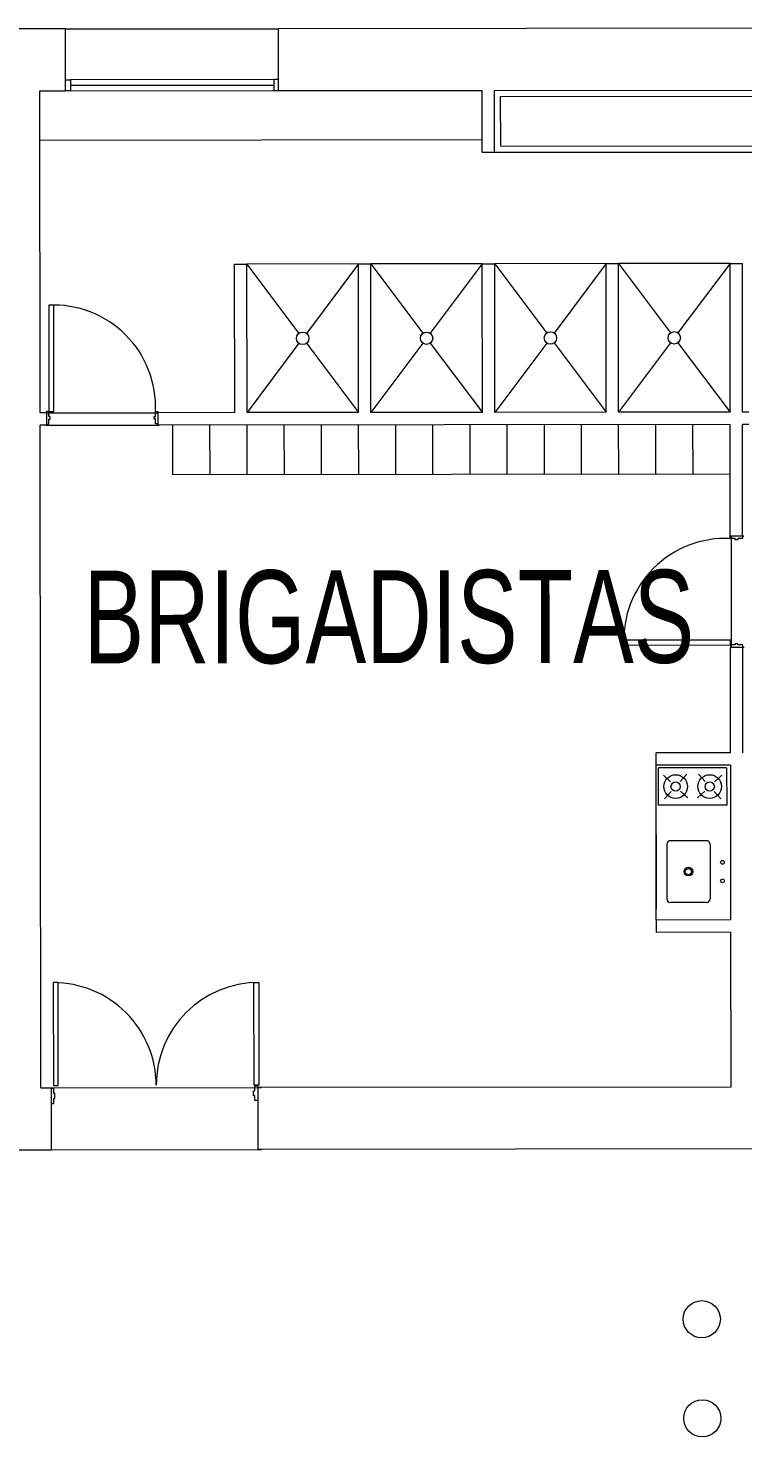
# Model space of a CAD drawing. Header units: millimetres. Extents: x 2669 to 3716, y 1967 to 2664.
# Drawn here: x 3398.28 to 3404.05, y 2233.53 to 2244.91 of the extents above; entities that cross this region are included whole.
import ezdxf

# ---------------------------------------------------------------- set-up
doc = ezdxf.new("R2010")
doc.units = ezdxf.units.MM
for name, color, linetype, lineweight in [('01 Textos', 7, 'Continuous', 15), ('02 L d C', 7, 'Continuous', 5), ('03 Cerramientos', 7, 'Continuous', 15), ('03 Muros', 7, 'Continuous', 13), ('05 Bloques', 7, 'Continuous', 5)]:
    doc.layers.add(name, color=color, linetype=linetype, lineweight=lineweight)
doc.styles.add('ROMANS', font='arial.ttf', dxfattribs={"width": 0.7})

msp = doc.modelspace()

# ---------------------------------------------------------------- linework, layer by layer
at = {"layer": '02 L d C'}
for p, q in [((3399.445, 2241.3), (3399.444, 2241.7)), ((3399.745, 2241.301), (3399.744, 2241.701)), ((3400.045, 2241.301), (3400.044, 2241.701)), ((3400.345, 2241.301), (3400.344, 2241.701)), ((3400.645, 2241.302), (3400.644, 2241.702)), ((3400.945, 2241.302), (3400.944, 2241.702)), ((3401.245, 2241.302), (3401.244, 2241.702)), ((3401.545, 2241.302), (3401.544, 2241.702)), ((3401.845, 2241.303), (3401.844, 2241.703)), ((3402.145, 2241.303), (3402.144, 2241.703)), ((3402.445, 2241.303), (3402.444, 2241.703)), ((3402.745, 2241.304), (3402.744, 2241.704)), ((3403.045, 2241.304), (3403.044, 2241.704)), ((3403.345, 2241.304), (3403.344, 2241.704)), ((3403.645, 2241.305), (3403.644, 2241.705)), ((3403.945, 2241.305), (3403.944, 2241.705)), ((3403.945, 2241.305), (3399.445, 2241.3))]:
    msp.add_line(p, q, dxfattribs=at)
at = {"layer": '03 Cerramientos'}
for p, q in [((3398.578, 2244.899), (3400.298, 2244.901)), ((3398.579, 2244.489), (3398.619, 2244.489)), ((3400.259, 2244.491), (3398.619, 2244.489)), ((3398.619, 2244.489), (3398.619, 2244.444)), ((3398.619, 2244.444), (3400.259, 2244.446)), ((3398.619, 2244.444), (3398.619, 2244.444)), ((3398.619, 2244.444), (3398.619, 2244.444)), ((3398.619, 2244.444), (3398.619, 2244.444)), ((3398.619, 2244.444), (3398.619, 2244.399)), ((3400.299, 2244.491), (3400.259, 2244.491)), ((3400.259, 2244.491), (3400.259, 2244.446)), ((3400.259, 2244.446), (3400.259, 2244.446)), ((3400.259, 2244.446), (3400.259, 2244.446)), ((3400.259, 2244.446), (3400.259, 2244.446)), ((3400.259, 2244.446), (3400.259, 2244.401)), ((3398.529, 2244.399), (3400.249, 2244.401)), ((3398.619, 2244.399), (3398.579, 2244.399)), ((3398.579, 2244.399), (3398.579, 2244.399)), ((3398.619, 2244.399), (3400.259, 2244.401)), ((3400.259, 2244.401), (3400.299, 2244.401)), ((3400.299, 2244.401), (3400.299, 2244.401)), ((3400.943, 2243.002), (3400.043, 2243.001)), ((3401.943, 2243.003), (3401.043, 2243.002)), ((3402.943, 2243.004), (3402.043, 2243.003)), ((3403.943, 2243.005), (3403.043, 2243.004)), ((3398.483, 2242.669), (3398.443, 2242.669)), ((3398.443, 2242.669), (3398.444, 2241.809)), ((3398.484, 2241.809), (3398.483, 2242.669)), ((3399.304, 2241.77), (3399.304, 2241.81)), ((3399.304, 2241.81), (3399.324, 2241.81)), ((3399.324, 2241.81), (3399.324, 2241.8)), ((3398.444, 2241.809), (3398.424, 2241.809)), ((3398.424, 2241.809), (3398.424, 2241.799)), ((3398.424, 2241.799), (3399.324, 2241.8)), ((3398.424, 2241.709), (3398.444, 2241.709)), ((3398.424, 2241.699), (3399.324, 2241.7)), ((3398.444, 2241.809), (3398.484, 2241.809)), ((3398.444, 2241.769), (3398.444, 2241.809)), ((3398.454, 2241.769), (3398.444, 2241.769)), ((3398.444, 2241.709), (3398.444, 2241.749)), ((3398.444, 2241.749), (3398.454, 2241.749)), ((3398.454, 2241.749), (3398.454, 2241.769)), ((3399.294, 2241.75), (3399.294, 2241.77)), ((3399.294, 2241.77), (3399.304, 2241.77)), ((3399.304, 2241.75), (3399.294, 2241.75)), ((3399.304, 2241.71), (3399.304, 2241.75)), ((3399.324, 2241.71), (3399.304, 2241.71)), ((3399.324, 2241.7), (3399.334, 2241.7)), ((3404.045, 2240.805), (3403.945, 2240.805)), ((3403.945, 2240.785), (3403.945, 2240.805)), ((3403.945, 2240.805), (3403.955, 2240.805)), ((3403.956, 2239.905), (3403.955, 2240.805)), ((3404.045, 2240.805), (3404.045, 2240.785)), ((3403.985, 2240.785), (3403.945, 2240.785)), ((3403.985, 2240.775), (3403.985, 2240.785)), ((3404.005, 2240.775), (3403.985, 2240.775)), ((3404.045, 2240.785), (3404.005, 2240.785)), ((3404.005, 2240.785), (3404.005, 2240.775)), ((3403.946, 2239.965), (3403.086, 2239.964)), ((3403.086, 2239.964), (3403.086, 2239.924)), ((3403.086, 2239.924), (3403.946, 2239.925)), ((3403.946, 2239.925), (3403.946, 2239.965)), ((3403.986, 2239.925), (3403.946, 2239.925)), ((3403.946, 2239.925), (3403.946, 2239.905)), ((3404.046, 2239.905), (3403.946, 2239.905)), ((3403.946, 2239.905), (3403.956, 2239.905)), ((3404.006, 2239.935), (3403.986, 2239.935)), ((3403.986, 2239.935), (3403.986, 2239.925)), ((3404.006, 2239.925), (3404.006, 2239.935)), ((3404.046, 2239.925), (3404.006, 2239.925)), ((3404.046, 2239.905), (3404.046, 2239.925)), ((3398.519, 2237.199), (3398.479, 2237.199)), ((3398.479, 2237.199), (3398.48, 2236.369)), ((3398.52, 2236.369), (3398.519, 2237.199)), ((3400.1, 2236.371), (3400.099, 2237.201)), ((3400.099, 2237.201), (3400.139, 2237.201)), ((3400.139, 2237.201), (3400.14, 2236.371)), ((3398.46, 2236.349), (3400.16, 2236.351)), ((3398.48, 2236.369), (3398.52, 2236.369)), ((3400.14, 2236.371), (3400.1, 2236.371)), ((3400.107, 2236.326), (3400.107, 2236.366)), ((3400.107, 2236.366), (3400.127, 2236.366)), ((3400.127, 2236.366), (3400.127, 2236.356)), ((3398.483, 2236.344), (3398.463, 2236.344)), ((3398.463, 2236.344), (3398.463, 2236.334)), ((3398.483, 2236.304), (3398.483, 2236.344)), ((3398.493, 2236.304), (3398.483, 2236.304)), ((3398.483, 2236.224), (3398.483, 2236.264)), ((3398.483, 2236.264), (3398.493, 2236.264)), ((3398.493, 2236.264), (3398.493, 2236.304)), ((3400.097, 2236.286), (3400.097, 2236.326)), ((3400.097, 2236.326), (3400.107, 2236.326)), ((3400.107, 2236.286), (3400.097, 2236.286)), ((3400.107, 2236.246), (3400.107, 2236.286)), ((3400.127, 2236.246), (3400.107, 2236.246)), ((3400.127, 2236.256), (3400.127, 2236.246)), ((3398.463, 2236.234), (3398.463, 2236.224)), ((3398.463, 2236.224), (3398.483, 2236.224)), ((3398.46, 2235.849), (3400.16, 2235.851))]:
    msp.add_line(p, q, dxfattribs=at)
for centre, radius, start, end in [((3398.482, 2241.847), 0.823, 357.398, 92.724), ((3403.908, 2239.963), 0.823, 87.398, 182.724), ((3398.48, 2236.369), 0.83, 0.061, 90.061), ((3400.14, 2236.371), 0.83, 90.061, 180.061)]:
    msp.add_arc(centre, radius, start, end, dxfattribs=at)
at = {"layer": '03 Muros'}
for p, q in [((3398.578, 2244.899), (3398.071, 2244.899)), ((3398.579, 2244.399), (3398.578, 2244.899)), ((3404.311, 2244.905), (3400.298, 2244.901)), ((3400.299, 2244.401), (3400.298, 2244.901)), ((3398.374, 2241.799), (3398.371, 2244.399)), ((3398.371, 2244.399), (3398.579, 2244.399)), ((3400.299, 2244.401), (3401.941, 2244.403)), ((3401.942, 2243.903), (3401.941, 2244.403)), ((3402.041, 2244.403), (3404.311, 2244.405)), ((3402.042, 2243.903), (3402.041, 2244.403)), ((3402.091, 2244.353), (3405.561, 2244.357)), ((3402.092, 2243.953), (3402.091, 2244.353)), ((3401.942, 2244.003), (3398.372, 2243.999)), ((3401.942, 2243.903), (3402.042, 2243.903)), ((3402.042, 2243.903), (3405.612, 2243.907)), ((3402.092, 2243.953), (3405.562, 2243.957)), ((3399.944, 2241.801), (3399.943, 2243.001)), ((3399.943, 2243.001), (3400.043, 2243.001)), ((3400.044, 2241.801), (3400.043, 2243.001)), ((3400.944, 2241.802), (3400.943, 2243.002)), ((3400.943, 2243.002), (3401.043, 2243.002)), ((3401.044, 2241.802), (3401.043, 2243.002)), ((3401.944, 2241.803), (3401.943, 2243.003)), ((3401.943, 2243.003), (3402.043, 2243.003)), ((3402.044, 2241.803), (3402.043, 2243.003)), ((3402.943, 2243.004), (3403.043, 2243.004)), ((3402.944, 2241.804), (3402.943, 2243.004)), ((3403.044, 2241.804), (3403.043, 2243.004)), ((3403.944, 2241.805), (3403.943, 2243.005)), ((3403.943, 2243.005), (3404.043, 2243.005)), ((3404.044, 2241.805), (3404.043, 2243.005)), ((3398.424, 2241.799), (3398.374, 2241.799)), ((3398.377, 2238.949), (3398.374, 2241.699)), ((3398.424, 2241.699), (3398.374, 2241.699)), ((3398.424, 2241.799), (3398.424, 2241.699)), ((3399.944, 2241.801), (3399.324, 2241.8)), ((3399.324, 2241.8), (3399.324, 2241.7)), ((3403.944, 2241.705), (3399.324, 2241.7)), ((3400.944, 2241.802), (3400.044, 2241.801)), ((3401.944, 2241.803), (3401.044, 2241.802)), ((3402.944, 2241.804), (3402.044, 2241.803)), ((3403.944, 2241.805), (3403.044, 2241.804)), ((3403.945, 2240.805), (3403.944, 2241.705)), ((3404.094, 2241.805), (3404.044, 2241.805)), ((3404.094, 2241.705), (3404.044, 2241.705)), ((3404.045, 2240.805), (3404.044, 2241.705)), ((3404.055, 2240.805), (3403.955, 2240.805)), ((3403.947, 2239.055), (3403.946, 2239.905)), ((3404.056, 2239.905), (3403.956, 2239.905)), ((3404.047, 2239.055), (3404.046, 2239.905)), ((3403.947, 2239.055), (3403.347, 2239.054)), ((3403.347, 2238.954), (3403.347, 2239.054)), ((3398.38, 2236.349), (3398.377, 2238.949)), ((3403.947, 2238.955), (3403.347, 2238.954)), ((3403.947, 2238.955), (3403.948, 2237.705)), ((3403.948, 2237.705), (3403.348, 2237.704)), ((3403.348, 2237.704), (3403.348, 2237.604)), ((3403.348, 2237.704), (3403.348, 2237.604)), ((3403.948, 2237.605), (3403.348, 2237.604)), ((3403.948, 2237.605), (3403.95, 2236.355)), ((3403.95, 2236.355), (3400.13, 2236.351)), ((3400.13, 2236.351), (3400.13, 2235.851)), ((3398.38, 2236.349), (3398.462, 2236.349)), ((3398.462, 2236.349), (3398.462, 2235.849)), ((3394.03, 2235.844), (3398.462, 2235.849)), ((3404.486, 2235.856), (3400.13, 2235.851))]:
    msp.add_line(p, q, dxfattribs=at)
for centre in [(3403.715, 2234.481), (3403.719, 2233.681)]:
    msp.add_circle(centre, 0.15, dxfattribs=at)
at = {"layer": '05 Bloques'}
for p, q in [((3400.043, 2243.001), (3400.463, 2242.441)), ((3400.943, 2243.002), (3400.523, 2242.441)), ((3401.043, 2243.002), (3401.463, 2242.442)), ((3401.943, 2243.003), (3401.523, 2242.442)), ((3402.043, 2243.003), (3402.463, 2242.443)), ((3402.943, 2243.004), (3402.523, 2242.444)), ((3403.043, 2243.004), (3403.463, 2242.445)), ((3403.943, 2243.005), (3403.523, 2242.445)), ((3400.463, 2242.361), (3400.044, 2241.801)), ((3400.523, 2242.361), (3400.944, 2241.802)), ((3401.463, 2242.362), (3401.044, 2241.802)), ((3401.523, 2242.362), (3401.944, 2241.803)), ((3402.463, 2242.363), (3402.044, 2241.803)), ((3402.523, 2242.364), (3402.944, 2241.804)), ((3403.463, 2242.365), (3403.044, 2241.804)), ((3403.523, 2242.365), (3403.944, 2241.805)), ((3403.348, 2237.704), (3403.347, 2238.954)), ((3403.916, 2238.933), (3403.366, 2238.932)), ((3403.367, 2238.632), (3403.366, 2238.932)), ((3403.463, 2238.819), (3403.405, 2238.873)), ((3403.541, 2238.823), (3403.595, 2238.882)), ((3403.742, 2238.823), (3403.688, 2238.882)), ((3403.819, 2238.82), (3403.878, 2238.874)), ((3403.916, 2238.933), (3403.917, 2238.633)), ((3403.467, 2238.742), (3403.413, 2238.683)), ((3403.544, 2238.745), (3403.603, 2238.691)), ((3403.739, 2238.745), (3403.68, 2238.691)), ((3403.816, 2238.742), (3403.87, 2238.683)), ((3403.917, 2238.633), (3403.367, 2238.632)), ((3403.348, 2238.395), (3403.348, 2237.795)), ((3403.432, 2238.315), (3403.432, 2237.875)), ((3403.752, 2238.345), (3403.462, 2238.345)), ((3403.782, 2238.315), (3403.782, 2237.875)), ((3403.948, 2238.395), (3403.948, 2237.795)), ((3403.752, 2237.845), (3403.462, 2237.845))]:
    msp.add_line(p, q, dxfattribs=at)
for centre, radius in [((3400.493, 2242.401), 0.05), ((3401.493, 2242.402), 0.05), ((3402.493, 2242.404), 0.05), ((3403.493, 2242.405), 0.05), ((3403.504, 2238.782), 0.0957), ((3403.779, 2238.782), 0.0957), ((3403.504, 2238.782), 0.0375), ((3403.779, 2238.782), 0.0375), ((3403.882, 2238.17), 0.015), ((3403.607, 2238.095), 0.035), ((3403.607, 2238.095), 0.025), ((3403.882, 2238.02), 0.015)]:
    msp.add_circle(centre, radius, dxfattribs=at)
for centre, start, end in [((3403.462, 2238.315), 90.061, 180.061), ((3403.752, 2238.315), 0.061, 90.061), ((3403.462, 2237.875), 180.061, 270.061), ((3403.752, 2237.875), 270.061, 0.061)]:
    msp.add_arc(centre, 0.03, start, end, dxfattribs=at)

# ---------------------------------------------------------------- texts
at = {"layer": '01 Textos', "style": 'ROMANS', "width": 0.7}
msp.add_text('BRIGADISTAS', height=0.75, rotation=0.061, dxfattribs=at).set_placement((3398.724, 2239.776))

doc.saveas('drawing.dxf')
